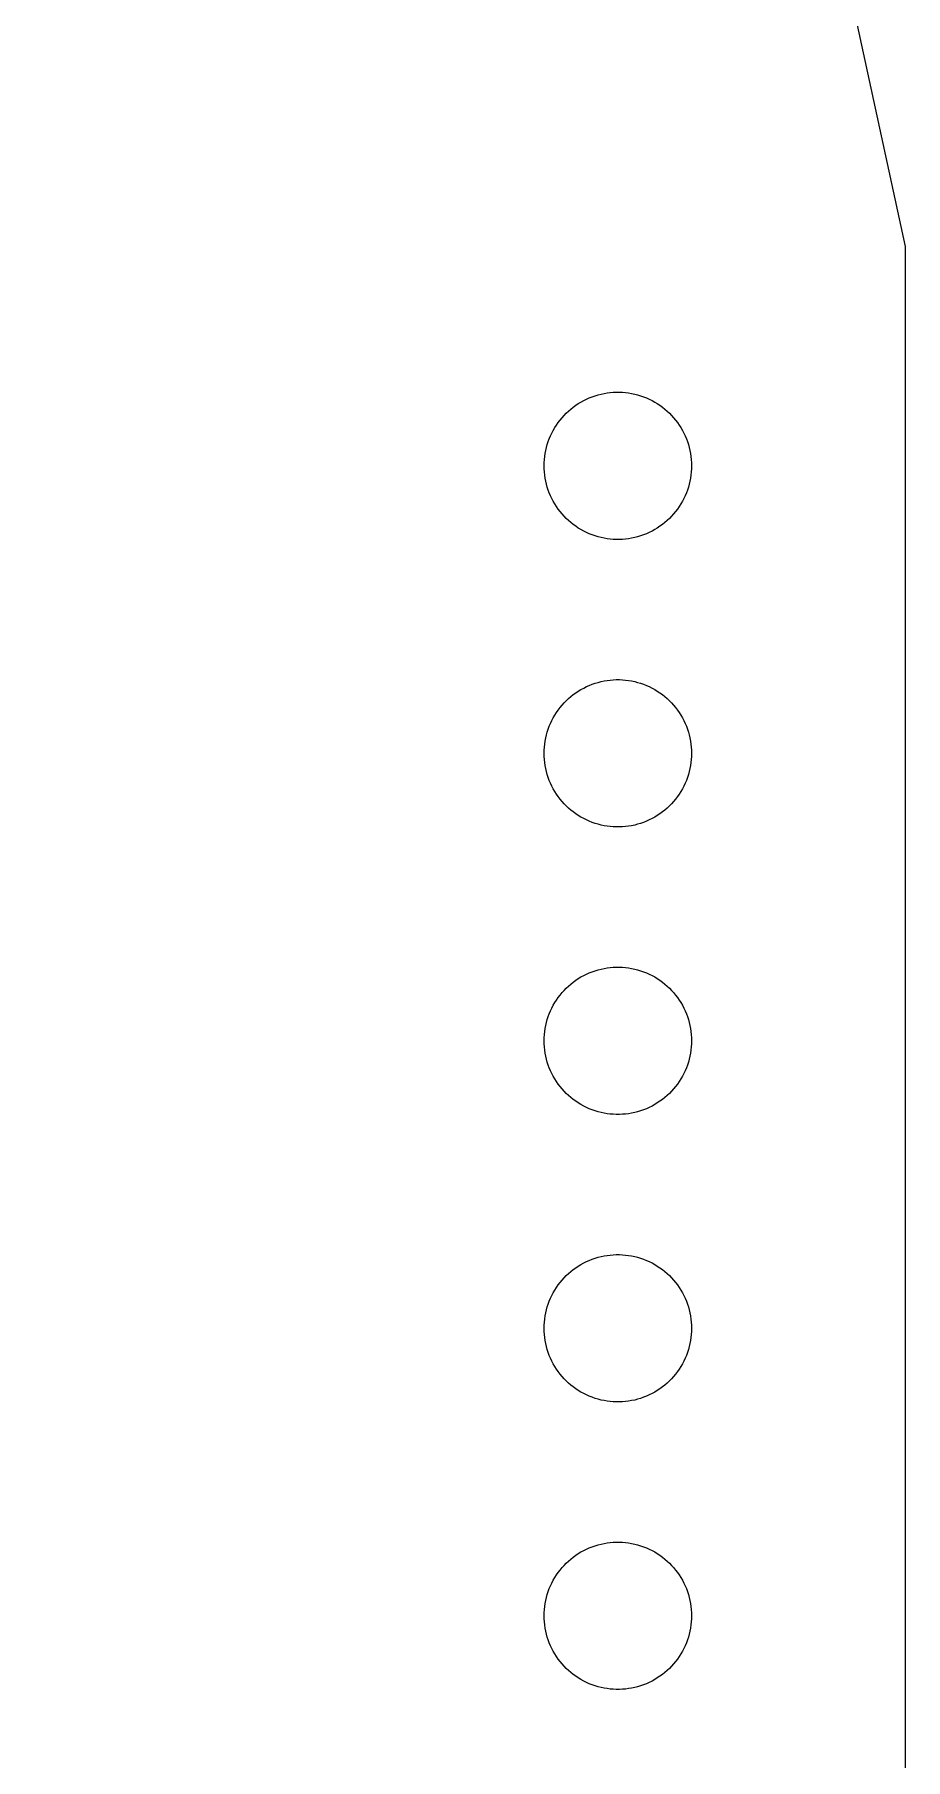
# Model space of a CAD drawing. Header units: metres. Extents: x 1 to 148, y -190 to 190.
# Drawn here: x 123.35 to 147.57, y -4 to 44 of the extents above; entities that cross this region are included whole.
import ezdxf

# ---------------------------------------------------------------- set-up
doc = ezdxf.new("R2010")
doc.units = ezdxf.units.M

msp = doc.modelspace()

# ---------------------------------------------------------------- linework, layer by layer
for p, q in [((147.574, 38.1), (123.35, 150.262)), ((147.574, -38.1), (147.574, 38.1)), ((138.267, 33.5793), (138.334, 33.6328)), ((138.334, 33.6328), (138.404, 33.6832)), ((138.404, 33.6832), (138.475, 33.7305)), ((138.475, 33.7305), (138.549, 33.7751)), ((138.549, 33.7751), (138.624, 33.8165)), ((138.624, 33.8165), (138.701, 33.8545)), ((138.701, 33.8545), (138.78, 33.8898)), ((138.78, 33.8898), (138.859, 33.9212)), ((138.859, 33.9212), (138.94, 33.9495)), ((138.94, 33.9495), (139.023, 33.9743)), ((139.023, 33.9743), (139.106, 33.9956)), ((139.106, 33.9956), (139.19, 34.0134)), ((139.19, 34.0134), (139.274, 34.0278)), ((139.274, 34.0278), (139.36, 34.0386)), ((139.36, 34.0386), (139.445, 34.0456)), ((139.445, 34.0456), (139.531, 34.0495)), ((139.531, 34.0495), (139.617, 34.0495)), ((139.617, 34.0495), (139.703, 34.0456)), ((139.703, 34.0456), (139.788, 34.0386)), ((139.788, 34.0386), (139.873, 34.0278)), ((139.873, 34.0278), (139.958, 34.0134)), ((139.958, 34.0134), (140.042, 33.9956)), ((140.042, 33.9956), (140.125, 33.9743)), ((140.125, 33.9743), (140.207, 33.9495)), ((140.207, 33.9495), (140.288, 33.9212)), ((140.288, 33.9212), (140.368, 33.8898)), ((140.368, 33.8898), (140.446, 33.8545)), ((140.446, 33.8545), (140.524, 33.8165)), ((140.524, 33.8165), (140.599, 33.7751)), ((140.599, 33.7751), (140.672, 33.7305)), ((140.672, 33.7305), (140.744, 33.6832)), ((140.744, 33.6832), (140.813, 33.6328)), ((140.813, 33.6328), (140.881, 33.5793)), ((137.82, 33.0619), (137.866, 33.1344)), ((137.866, 33.1344), (137.915, 33.2049)), ((137.915, 33.2049), (137.967, 33.2732)), ((137.967, 33.2732), (138.022, 33.3394)), ((138.022, 33.3394), (138.08, 33.403)), ((138.08, 33.403), (138.14, 33.4646)), ((138.14, 33.4646), (138.202, 33.5231)), ((138.202, 33.5231), (138.267, 33.5793)), ((140.881, 33.5793), (140.946, 33.5231)), ((140.946, 33.5231), (141.008, 33.4646)), ((141.008, 33.4646), (141.068, 33.403)), ((141.068, 33.403), (141.125, 33.3394)), ((141.125, 33.3394), (141.181, 33.2732)), ((141.181, 33.2732), (141.232, 33.2049)), ((141.232, 33.2049), (141.281, 33.1344)), ((141.281, 33.1344), (141.327, 33.0619)), ((137.611, 32.5922), (137.638, 32.674)), ((137.638, 32.674), (137.668, 32.7546)), ((137.668, 32.7546), (137.701, 32.8337)), ((137.701, 32.8337), (137.738, 32.9112)), ((137.738, 32.9112), (137.777, 32.9875)), ((137.777, 32.9875), (137.82, 33.0619)), ((141.327, 33.0619), (141.37, 32.9875)), ((141.37, 32.9875), (141.41, 32.9112)), ((141.41, 32.9112), (141.446, 32.8337)), ((141.446, 32.8337), (141.48, 32.7546)), ((141.48, 32.7546), (141.51, 32.674)), ((141.51, 32.674), (141.536, 32.5922)), ((137.526, 32.0856), (137.531, 32.1713)), ((137.531, 32.1713), (137.54, 32.2566)), ((137.54, 32.2566), (137.552, 32.3418)), ((137.552, 32.3418), (137.569, 32.4259)), ((137.569, 32.4259), (137.588, 32.5096)), ((137.588, 32.5096), (137.611, 32.5922)), ((141.536, 32.5922), (141.56, 32.5096)), ((141.56, 32.5096), (141.579, 32.4259)), ((141.579, 32.4259), (141.595, 32.3418)), ((141.595, 32.3418), (141.608, 32.2566)), ((141.608, 32.2566), (141.617, 32.1713)), ((141.617, 32.1713), (141.622, 32.0856)), ((137.524, 32), (137.526, 32.0856)), ((137.526, 31.9139), (137.524, 32)), ((137.531, 31.8283), (137.526, 31.9139)), ((137.54, 31.743), (137.531, 31.8283)), ((137.552, 31.6578), (137.54, 31.743)), ((141.608, 31.743), (141.595, 31.6578)), ((141.617, 31.8283), (141.608, 31.743)), ((141.622, 31.9139), (141.617, 31.8283)), ((141.622, 32.0856), (141.624, 32)), ((141.624, 32), (141.622, 31.9139)), ((137.569, 31.5737), (137.552, 31.6578)), ((137.588, 31.4899), (137.569, 31.5737)), ((137.611, 31.4074), (137.588, 31.4899)), ((137.638, 31.3256), (137.611, 31.4074)), ((137.668, 31.245), (137.638, 31.3256)), ((137.701, 31.1659), (137.668, 31.245)), ((141.48, 31.245), (141.446, 31.1659)), ((141.51, 31.3256), (141.48, 31.245)), ((141.536, 31.4074), (141.51, 31.3256)), ((141.56, 31.4899), (141.536, 31.4074)), ((141.579, 31.5737), (141.56, 31.4899)), ((141.595, 31.6578), (141.579, 31.5737)), ((137.738, 31.0884), (137.701, 31.1659)), ((137.777, 31.0121), (137.738, 31.0884)), ((137.82, 30.938), (137.777, 31.0121)), ((137.866, 30.8652), (137.82, 30.938)), ((137.915, 30.795), (137.866, 30.8652)), ((137.967, 30.7264), (137.915, 30.795)), ((138.022, 30.6601), (137.967, 30.7264)), ((141.181, 30.7264), (141.125, 30.6601)), ((141.232, 30.795), (141.181, 30.7264)), ((141.281, 30.8652), (141.232, 30.795)), ((141.327, 30.938), (141.281, 30.8652)), ((141.37, 31.0121), (141.327, 30.938)), ((141.41, 31.0884), (141.37, 31.0121)), ((141.446, 31.1659), (141.41, 31.0884)), ((138.08, 30.5966), (138.022, 30.6601)), ((138.14, 30.535), (138.08, 30.5966)), ((138.202, 30.4764), (138.14, 30.535)), ((138.267, 30.4202), (138.202, 30.4764)), ((138.334, 30.3668), (138.267, 30.4202)), ((138.404, 30.3164), (138.334, 30.3668)), ((138.475, 30.2691), (138.404, 30.3164)), ((138.549, 30.2245), (138.475, 30.2691)), ((140.672, 30.2691), (140.599, 30.2245)), ((140.744, 30.3164), (140.672, 30.2691)), ((140.813, 30.3668), (140.744, 30.3164)), ((140.881, 30.4202), (140.813, 30.3668)), ((140.946, 30.4764), (140.881, 30.4202)), ((141.008, 30.535), (140.946, 30.4764)), ((141.068, 30.5966), (141.008, 30.535)), ((141.125, 30.6601), (141.068, 30.5966)), ((138.624, 30.183), (138.549, 30.2245)), ((138.701, 30.1451), (138.624, 30.183)), ((138.78, 30.1098), (138.701, 30.1451)), ((138.859, 30.0784), (138.78, 30.1098)), ((138.94, 30.0501), (138.859, 30.0784)), ((139.023, 30.0253), (138.94, 30.0501)), ((139.106, 30.004), (139.023, 30.0253)), ((139.19, 29.9862), (139.106, 30.004)), ((139.274, 29.9718), (139.19, 29.9862)), ((139.36, 29.961), (139.274, 29.9718)), ((139.445, 29.954), (139.36, 29.961)), ((139.531, 29.9501), (139.445, 29.954)), ((139.617, 29.9501), (139.531, 29.9501)), ((139.703, 29.954), (139.617, 29.9501)), ((139.788, 29.961), (139.703, 29.954)), ((139.873, 29.9718), (139.788, 29.961)), ((139.958, 29.9862), (139.873, 29.9718)), ((140.042, 30.004), (139.958, 29.9862)), ((140.125, 30.0253), (140.042, 30.004)), ((140.207, 30.0501), (140.125, 30.0253)), ((140.288, 30.0784), (140.207, 30.0501)), ((140.368, 30.1098), (140.288, 30.0784)), ((140.446, 30.1451), (140.368, 30.1098)), ((140.524, 30.183), (140.446, 30.1451)), ((140.599, 30.2245), (140.524, 30.183)), ((138.859, 25.9213), (138.94, 25.9496)), ((138.94, 25.9496), (139.023, 25.9744)), ((139.023, 25.9744), (139.106, 25.9957)), ((139.106, 25.9957), (139.19, 26.0135)), ((139.19, 26.0135), (139.274, 26.0279)), ((139.274, 26.0279), (139.36, 26.0387)), ((139.36, 26.0387), (139.445, 26.0457)), ((139.445, 26.0457), (139.531, 26.0492)), ((139.531, 26.0492), (139.617, 26.0492)), ((139.617, 26.0492), (139.703, 26.0457)), ((139.703, 26.0457), (139.788, 26.0387)), ((139.788, 26.0387), (139.873, 26.0279)), ((139.873, 26.0279), (139.958, 26.0135)), ((139.958, 26.0135), (140.042, 25.9957)), ((140.042, 25.9957), (140.125, 25.9744)), ((140.125, 25.9744), (140.207, 25.9496)), ((140.207, 25.9496), (140.288, 25.9213)), ((138.08, 25.4031), (138.14, 25.4643)), ((138.14, 25.4643), (138.202, 25.5232)), ((138.202, 25.5232), (138.267, 25.5794)), ((138.267, 25.5794), (138.334, 25.6325)), ((138.334, 25.6325), (138.404, 25.6833)), ((138.404, 25.6833), (138.475, 25.7306)), ((138.475, 25.7306), (138.549, 25.7752)), ((138.549, 25.7752), (138.624, 25.8166)), ((138.624, 25.8166), (138.701, 25.8546)), ((138.701, 25.8546), (138.78, 25.8895)), ((138.78, 25.8895), (138.859, 25.9213)), ((140.288, 25.9213), (140.368, 25.8895)), ((140.368, 25.8895), (140.446, 25.8546)), ((140.446, 25.8546), (140.524, 25.8166)), ((140.524, 25.8166), (140.599, 25.7752)), ((140.599, 25.7752), (140.672, 25.7306)), ((140.672, 25.7306), (140.744, 25.6833)), ((140.744, 25.6833), (140.813, 25.6325)), ((140.813, 25.6325), (140.881, 25.5794)), ((140.881, 25.5794), (140.946, 25.5232)), ((140.946, 25.5232), (141.008, 25.4643)), ((141.008, 25.4643), (141.068, 25.4031)), ((137.738, 24.9113), (137.777, 24.9872)), ((137.777, 24.9872), (137.82, 25.0616)), ((137.82, 25.0616), (137.866, 25.1341)), ((137.866, 25.1341), (137.915, 25.2047)), ((137.915, 25.2047), (137.967, 25.2733)), ((137.967, 25.2733), (138.022, 25.3392)), ((138.022, 25.3392), (138.08, 25.4031)), ((141.068, 25.4031), (141.125, 25.3392)), ((141.125, 25.3392), (141.181, 25.2733)), ((141.181, 25.2733), (141.232, 25.2047)), ((141.232, 25.2047), (141.281, 25.1341)), ((141.281, 25.1341), (141.327, 25.0616)), ((141.327, 25.0616), (141.37, 24.9872)), ((141.37, 24.9872), (141.41, 24.9113)), ((137.569, 24.426), (137.588, 24.5097)), ((137.588, 24.5097), (137.611, 24.5923)), ((137.611, 24.5923), (137.638, 24.6741)), ((137.638, 24.6741), (137.668, 24.7543)), ((137.668, 24.7543), (137.701, 24.8338)), ((137.701, 24.8338), (137.738, 24.9113)), ((141.41, 24.9113), (141.446, 24.8338)), ((141.446, 24.8338), (141.48, 24.7543)), ((141.48, 24.7543), (141.51, 24.6741)), ((141.51, 24.6741), (141.536, 24.5923)), ((141.536, 24.5923), (141.56, 24.5097)), ((141.56, 24.5097), (141.579, 24.426)), ((137.524, 23.9997), (137.526, 24.0857)), ((137.526, 24.0857), (137.531, 24.1714)), ((137.531, 24.1714), (137.54, 24.2567)), ((137.54, 24.2567), (137.552, 24.3415)), ((137.552, 24.3415), (137.569, 24.426)), ((141.579, 24.426), (141.595, 24.3415)), ((141.595, 24.3415), (141.608, 24.2567)), ((141.608, 24.2567), (141.617, 24.1714)), ((141.617, 24.1714), (141.622, 24.0857)), ((141.622, 24.0857), (141.624, 23.9997)), ((137.526, 23.914), (137.524, 23.9997)), ((137.531, 23.8284), (137.526, 23.914)), ((137.54, 23.7427), (137.531, 23.8284)), ((137.552, 23.6579), (137.54, 23.7427)), ((137.569, 23.5738), (137.552, 23.6579)), ((137.588, 23.49), (137.569, 23.5738)), ((141.579, 23.5738), (141.56, 23.49)), ((141.595, 23.6579), (141.579, 23.5738)), ((141.608, 23.7427), (141.595, 23.6579)), ((141.617, 23.8284), (141.608, 23.7427)), ((141.622, 23.914), (141.617, 23.8284)), ((141.624, 23.9997), (141.622, 23.914)), ((137.611, 23.4071), (137.588, 23.49)), ((137.638, 23.3257), (137.611, 23.4071)), ((137.668, 23.2451), (137.638, 23.3257)), ((137.701, 23.166), (137.668, 23.2451)), ((137.738, 23.0881), (137.701, 23.166)), ((137.777, 23.0122), (137.738, 23.0881)), ((141.41, 23.0881), (141.37, 23.0122)), ((141.446, 23.166), (141.41, 23.0881)), ((141.48, 23.2451), (141.446, 23.166)), ((141.51, 23.3257), (141.48, 23.2451)), ((141.536, 23.4071), (141.51, 23.3257)), ((141.56, 23.49), (141.536, 23.4071)), ((137.82, 22.9377), (137.777, 23.0122)), ((137.866, 22.8653), (137.82, 22.9377)), ((137.915, 22.7947), (137.866, 22.8653)), ((137.967, 22.7265), (137.915, 22.7947)), ((138.022, 22.6602), (137.967, 22.7265)), ((138.08, 22.5963), (138.022, 22.6602)), ((138.14, 22.5351), (138.08, 22.5963)), ((141.068, 22.5963), (141.008, 22.5351)), ((141.125, 22.6602), (141.068, 22.5963)), ((141.181, 22.7265), (141.125, 22.6602)), ((141.232, 22.7947), (141.181, 22.7265)), ((141.281, 22.8653), (141.232, 22.7947)), ((141.327, 22.9377), (141.281, 22.8653)), ((141.37, 23.0122), (141.327, 22.9377)), ((138.202, 22.4765), (138.14, 22.5351)), ((138.267, 22.4203), (138.202, 22.4765)), ((138.334, 22.3669), (138.267, 22.4203)), ((138.404, 22.3165), (138.334, 22.3669)), ((138.475, 22.2688), (138.404, 22.3165)), ((138.549, 22.2246), (138.475, 22.2688)), ((138.624, 22.1831), (138.549, 22.2246)), ((138.701, 22.1448), (138.624, 22.1831)), ((138.78, 22.1099), (138.701, 22.1448)), ((138.859, 22.0785), (138.78, 22.1099)), ((140.368, 22.1099), (140.288, 22.0785)), ((140.446, 22.1448), (140.368, 22.1099)), ((140.524, 22.1831), (140.446, 22.1448)), ((140.599, 22.2246), (140.524, 22.1831)), ((140.672, 22.2688), (140.599, 22.2246)), ((140.744, 22.3165), (140.672, 22.2688)), ((140.813, 22.3669), (140.744, 22.3165)), ((140.881, 22.4203), (140.813, 22.3669)), ((140.946, 22.4765), (140.881, 22.4203)), ((141.008, 22.5351), (140.946, 22.4765)), ((138.94, 22.0502), (138.859, 22.0785)), ((139.023, 22.0254), (138.94, 22.0502)), ((139.106, 22.0041), (139.023, 22.0254)), ((139.19, 21.9863), (139.106, 22.0041)), ((139.274, 21.9719), (139.19, 21.9863)), ((139.36, 21.9611), (139.274, 21.9719)), ((139.445, 21.9537), (139.36, 21.9611)), ((139.531, 21.9502), (139.445, 21.9537)), ((139.617, 21.9502), (139.531, 21.9502)), ((139.703, 21.9537), (139.617, 21.9502)), ((139.788, 21.9611), (139.703, 21.9537)), ((139.873, 21.9719), (139.788, 21.9611)), ((139.958, 21.9863), (139.873, 21.9719)), ((140.042, 22.0041), (139.958, 21.9863)), ((140.125, 22.0254), (140.042, 22.0041)), ((140.207, 22.0502), (140.125, 22.0254)), ((140.288, 22.0785), (140.207, 22.0502)), ((138.475, 17.7307), (138.549, 17.7753)), ((138.549, 17.7753), (138.624, 17.8164)), ((138.624, 17.8164), (138.701, 17.8547)), ((138.701, 17.8547), (138.78, 17.8896)), ((138.78, 17.8896), (138.859, 17.9214)), ((138.859, 17.9214), (138.94, 17.9493)), ((138.94, 17.9493), (139.023, 17.9745)), ((139.023, 17.9745), (139.106, 17.9958)), ((139.106, 17.9958), (139.19, 18.0136)), ((139.19, 18.0136), (139.274, 18.028)), ((139.274, 18.028), (139.36, 18.0384)), ((139.36, 18.0384), (139.445, 18.0458)), ((139.445, 18.0458), (139.531, 18.0493)), ((139.531, 18.0493), (139.617, 18.0493)), ((139.617, 18.0493), (139.703, 18.0458)), ((139.703, 18.0458), (139.788, 18.0384)), ((139.788, 18.0384), (139.873, 18.028)), ((139.873, 18.028), (139.958, 18.0136)), ((139.958, 18.0136), (140.042, 17.9958)), ((140.042, 17.9958), (140.125, 17.9745)), ((140.125, 17.9745), (140.207, 17.9493)), ((140.207, 17.9493), (140.288, 17.9214)), ((140.288, 17.9214), (140.368, 17.8896)), ((140.368, 17.8896), (140.446, 17.8547)), ((140.446, 17.8547), (140.524, 17.8164)), ((140.524, 17.8164), (140.599, 17.7753)), ((140.599, 17.7753), (140.672, 17.7307)), ((137.967, 17.273), (138.022, 17.3393)), ((138.022, 17.3393), (138.08, 17.4032)), ((138.08, 17.4032), (138.14, 17.4644)), ((138.14, 17.4644), (138.202, 17.5233)), ((138.202, 17.5233), (138.267, 17.5795)), ((138.267, 17.5795), (138.334, 17.6326)), ((138.334, 17.6326), (138.404, 17.683)), ((138.404, 17.683), (138.475, 17.7307)), ((140.672, 17.7307), (140.744, 17.683)), ((140.744, 17.683), (140.813, 17.6326)), ((140.813, 17.6326), (140.881, 17.5795)), ((140.881, 17.5795), (140.946, 17.5233)), ((140.946, 17.5233), (141.008, 17.4644)), ((141.008, 17.4644), (141.068, 17.4032)), ((141.068, 17.4032), (141.125, 17.3393)), ((141.125, 17.3393), (141.181, 17.273)), ((137.668, 16.7544), (137.701, 16.8335)), ((137.701, 16.8335), (137.738, 16.9114)), ((137.738, 16.9114), (137.777, 16.9873)), ((137.777, 16.9873), (137.82, 17.0617)), ((137.82, 17.0617), (137.866, 17.1342)), ((137.866, 17.1342), (137.915, 17.2048)), ((137.915, 17.2048), (137.967, 17.273)), ((141.181, 17.273), (141.232, 17.2048)), ((141.232, 17.2048), (141.281, 17.1342)), ((141.281, 17.1342), (141.327, 17.0617)), ((141.327, 17.0617), (141.37, 16.9873)), ((141.37, 16.9873), (141.41, 16.9114)), ((141.41, 16.9114), (141.446, 16.8335)), ((141.446, 16.8335), (141.48, 16.7544)), ((137.54, 16.2568), (137.552, 16.3416)), ((137.552, 16.3416), (137.569, 16.4261)), ((137.569, 16.4261), (137.588, 16.5095)), ((137.588, 16.5095), (137.611, 16.5924)), ((137.611, 16.5924), (137.638, 16.6742)), ((137.638, 16.6742), (137.668, 16.7544)), ((141.48, 16.7544), (141.51, 16.6742)), ((141.51, 16.6742), (141.536, 16.5924)), ((141.536, 16.5924), (141.56, 16.5095)), ((141.56, 16.5095), (141.579, 16.4261)), ((141.579, 16.4261), (141.595, 16.3416)), ((141.595, 16.3416), (141.608, 16.2568)), ((137.524, 15.9998), (137.526, 16.0858)), ((137.526, 15.9141), (137.524, 15.9998)), ((137.526, 16.0858), (137.531, 16.1715)), ((137.531, 15.8281), (137.526, 15.9141)), ((137.531, 16.1715), (137.54, 16.2568)), ((141.608, 16.2568), (141.617, 16.1715)), ((141.617, 16.1715), (141.622, 16.0858)), ((141.622, 15.9141), (141.617, 15.8281)), ((141.622, 16.0858), (141.624, 15.9998)), ((141.624, 15.9998), (141.622, 15.9141)), ((137.54, 15.7428), (137.531, 15.8281)), ((137.552, 15.658), (137.54, 15.7428)), ((137.569, 15.5735), (137.552, 15.658)), ((137.588, 15.4901), (137.569, 15.5735)), ((137.611, 15.4072), (137.588, 15.4901)), ((137.638, 15.3258), (137.611, 15.4072)), ((141.536, 15.4072), (141.51, 15.3258)), ((141.56, 15.4901), (141.536, 15.4072)), ((141.579, 15.5735), (141.56, 15.4901)), ((141.595, 15.658), (141.579, 15.5735)), ((141.608, 15.7428), (141.595, 15.658)), ((141.617, 15.8281), (141.608, 15.7428)), ((137.668, 15.2452), (137.638, 15.3258)), ((137.701, 15.1661), (137.668, 15.2452)), ((137.738, 15.0882), (137.701, 15.1661)), ((137.777, 15.0123), (137.738, 15.0882)), ((137.82, 14.9378), (137.777, 15.0123)), ((137.866, 14.8654), (137.82, 14.9378)), ((141.327, 14.9378), (141.281, 14.8654)), ((141.37, 15.0123), (141.327, 14.9378)), ((141.41, 15.0882), (141.37, 15.0123)), ((141.446, 15.1661), (141.41, 15.0882)), ((141.48, 15.2452), (141.446, 15.1661)), ((141.51, 15.3258), (141.48, 15.2452)), ((137.915, 14.7948), (137.866, 14.8654)), ((137.967, 14.7266), (137.915, 14.7948)), ((138.022, 14.6603), (137.967, 14.7266)), ((138.08, 14.5964), (138.022, 14.6603)), ((138.14, 14.5352), (138.08, 14.5964)), ((138.202, 14.4762), (138.14, 14.5352)), ((138.267, 14.4204), (138.202, 14.4762)), ((138.334, 14.367), (138.267, 14.4204)), ((140.881, 14.4204), (140.813, 14.367)), ((140.946, 14.4762), (140.881, 14.4204)), ((141.008, 14.5352), (140.946, 14.4762)), ((141.068, 14.5964), (141.008, 14.5352)), ((141.125, 14.6603), (141.068, 14.5964)), ((141.181, 14.7266), (141.125, 14.6603)), ((141.232, 14.7948), (141.181, 14.7266)), ((141.281, 14.8654), (141.232, 14.7948)), ((138.404, 14.3166), (138.334, 14.367)), ((138.475, 14.2689), (138.404, 14.3166)), ((138.549, 14.2243), (138.475, 14.2689)), ((138.624, 14.1832), (138.549, 14.2243)), ((138.701, 14.1449), (138.624, 14.1832)), ((138.78, 14.11), (138.701, 14.1449)), ((138.859, 14.0782), (138.78, 14.11)), ((138.94, 14.0503), (138.859, 14.0782)), ((139.023, 14.0255), (138.94, 14.0503)), ((139.106, 14.0038), (139.023, 14.0255)), ((139.19, 13.986), (139.106, 14.0038)), ((139.274, 13.9716), (139.19, 13.986)), ((139.36, 13.9612), (139.274, 13.9716)), ((139.445, 13.9538), (139.36, 13.9612)), ((139.531, 13.9503), (139.445, 13.9538)), ((139.617, 13.9503), (139.531, 13.9503)), ((139.703, 13.9538), (139.617, 13.9503)), ((139.788, 13.9612), (139.703, 13.9538)), ((139.873, 13.9716), (139.788, 13.9612)), ((139.958, 13.986), (139.873, 13.9716)), ((140.042, 14.0038), (139.958, 13.986)), ((140.125, 14.0255), (140.042, 14.0038)), ((140.207, 14.0503), (140.125, 14.0255)), ((140.288, 14.0782), (140.207, 14.0503)), ((140.368, 14.11), (140.288, 14.0782)), ((140.446, 14.1449), (140.368, 14.11)), ((140.524, 14.1832), (140.446, 14.1449)), ((140.599, 14.2243), (140.524, 14.1832)), ((140.672, 14.2689), (140.599, 14.2243)), ((140.744, 14.3166), (140.672, 14.2689)), ((140.813, 14.367), (140.744, 14.3166)), ((138.267, 9.57926), (138.334, 9.63275)), ((138.334, 9.63275), (138.404, 9.68313)), ((138.404, 9.68313), (138.475, 9.7308)), ((138.475, 9.7308), (138.549, 9.77498)), ((138.549, 9.77498), (138.624, 9.81646)), ((138.624, 9.81646), (138.701, 9.85482)), ((138.701, 9.85482), (138.78, 9.88971)), ((138.78, 9.88971), (138.859, 9.9211)), ((138.859, 9.9211), (138.94, 9.94939)), ((138.94, 9.94939), (139.023, 9.9742)), ((139.023, 9.9742), (139.106, 9.99551)), ((139.106, 9.99551), (139.19, 10.0133)), ((139.19, 10.0133), (139.274, 10.0277)), ((139.274, 10.0277), (139.36, 10.0385)), ((139.36, 10.0385), (139.445, 10.0459)), ((139.445, 10.0459), (139.531, 10.0494)), ((139.531, 10.0494), (139.617, 10.0494)), ((139.617, 10.0494), (139.703, 10.0459)), ((139.703, 10.0459), (139.788, 10.0385)), ((139.788, 10.0385), (139.873, 10.0277)), ((139.873, 10.0277), (139.958, 10.0133)), ((139.958, 10.0133), (140.042, 9.99551)), ((140.042, 9.99551), (140.125, 9.9742)), ((140.125, 9.9742), (140.207, 9.94939)), ((140.207, 9.94939), (140.288, 9.9211)), ((140.288, 9.9211), (140.368, 9.88971)), ((140.368, 9.88971), (140.446, 9.85482)), ((140.446, 9.85482), (140.524, 9.81646)), ((140.524, 9.81646), (140.599, 9.77498)), ((140.599, 9.77498), (140.672, 9.7308)), ((140.672, 9.7308), (140.744, 9.68313)), ((140.744, 9.68313), (140.813, 9.63275)), ((140.813, 9.63275), (140.881, 9.57926)), ((137.82, 9.06185), (137.866, 9.13433)), ((137.866, 9.13433), (137.915, 9.20486)), ((137.915, 9.20486), (137.967, 9.27308)), ((137.967, 9.27308), (138.022, 9.33935)), ((138.022, 9.33935), (138.08, 9.4033)), ((138.08, 9.4033), (138.14, 9.46454)), ((138.14, 9.46454), (138.202, 9.52345)), ((138.202, 9.52345), (138.267, 9.57926)), ((140.881, 9.57926), (140.946, 9.52345)), ((140.946, 9.52345), (141.008, 9.46454)), ((141.008, 9.46454), (141.068, 9.4033)), ((141.068, 9.4033), (141.125, 9.33935)), ((141.125, 9.33935), (141.181, 9.27308)), ((141.181, 9.27308), (141.232, 9.20486)), ((141.232, 9.20486), (141.281, 9.13433)), ((141.281, 9.13433), (141.327, 9.06185)), ((137.611, 8.5925), (137.638, 8.67389)), ((137.638, 8.67389), (137.668, 8.7545)), ((137.668, 8.7545), (137.701, 8.83357)), ((137.701, 8.83357), (137.738, 8.91147)), ((137.738, 8.91147), (137.777, 8.98744)), ((137.777, 8.98744), (137.82, 9.06185)), ((141.327, 9.06185), (141.37, 8.98744)), ((141.37, 8.98744), (141.41, 8.91147)), ((141.41, 8.91147), (141.446, 8.83357)), ((141.446, 8.83357), (141.48, 8.7545)), ((141.48, 8.7545), (141.51, 8.67389)), ((141.51, 8.67389), (141.536, 8.5925)), ((137.526, 8.08555), (137.531, 8.17121)), ((137.531, 8.17121), (137.54, 8.25686)), ((137.54, 8.25686), (137.552, 8.34174)), ((137.552, 8.34174), (137.569, 8.42584)), ((137.569, 8.42584), (137.588, 8.50956)), ((137.588, 8.50956), (137.611, 8.5925)), ((141.536, 8.5925), (141.56, 8.50956)), ((141.56, 8.50956), (141.579, 8.42584)), ((141.579, 8.42584), (141.595, 8.34174)), ((141.595, 8.34174), (141.608, 8.25686)), ((141.608, 8.25686), (141.617, 8.17121)), ((141.617, 8.17121), (141.622, 8.08555)), ((137.524, 7.9999), (137.526, 8.08555)), ((137.526, 7.91386), (137.524, 7.9999)), ((137.531, 7.8282), (137.526, 7.91386)), ((137.54, 7.74294), (137.531, 7.8282)), ((137.552, 7.65806), (137.54, 7.74294)), ((141.608, 7.74294), (141.595, 7.65806)), ((141.617, 7.8282), (141.608, 7.74294)), ((141.622, 7.91386), (141.617, 7.8282)), ((141.622, 8.08555), (141.624, 7.9999)), ((141.624, 7.9999), (141.622, 7.91386)), ((137.569, 7.57357), (137.552, 7.65806)), ((137.588, 7.48985), (137.569, 7.57357)), ((137.611, 7.4073), (137.588, 7.48985)), ((137.638, 7.32552), (137.611, 7.4073)), ((137.668, 7.24529), (137.638, 7.32552)), ((137.701, 7.16584), (137.668, 7.24529)), ((141.48, 7.24529), (141.446, 7.16584)), ((141.51, 7.32552), (141.48, 7.24529)), ((141.536, 7.4073), (141.51, 7.32552)), ((141.56, 7.48985), (141.536, 7.4073)), ((141.579, 7.57357), (141.56, 7.48985)), ((141.595, 7.65806), (141.579, 7.57357)), ((137.738, 7.08833), (137.701, 7.16584)), ((137.777, 7.01236), (137.738, 7.08833)), ((137.82, 6.93795), (137.777, 7.01236)), ((137.866, 6.86547), (137.82, 6.93795)), ((137.915, 6.79493), (137.866, 6.86547)), ((137.967, 6.72633), (137.915, 6.79493)), ((138.022, 6.66045), (137.967, 6.72633)), ((141.181, 6.72633), (141.125, 6.66045)), ((141.232, 6.79493), (141.181, 6.72633)), ((141.281, 6.86547), (141.232, 6.79493)), ((141.327, 6.93795), (141.281, 6.86547)), ((141.37, 7.01236), (141.327, 6.93795)), ((141.41, 7.08833), (141.37, 7.01236)), ((141.446, 7.16584), (141.41, 7.08833)), ((138.08, 6.5965), (138.022, 6.66045)), ((138.14, 6.53526), (138.08, 6.5965)), ((138.202, 6.47635), (138.14, 6.53526)), ((138.267, 6.42015), (138.202, 6.47635)), ((138.334, 6.36705), (138.267, 6.42015)), ((138.404, 6.31628), (138.334, 6.36705)), ((138.475, 6.269), (138.404, 6.31628)), ((138.549, 6.22443), (138.475, 6.269)), ((140.672, 6.269), (140.599, 6.22443)), ((140.744, 6.31628), (140.672, 6.269)), ((140.813, 6.36705), (140.744, 6.31628)), ((140.881, 6.42015), (140.813, 6.36705)), ((140.946, 6.47635), (140.881, 6.42015)), ((141.008, 6.53526), (140.946, 6.47635)), ((141.068, 6.5965), (141.008, 6.53526)), ((141.125, 6.66045), (141.068, 6.5965)), ((138.624, 6.18296), (138.549, 6.22443)), ((138.701, 6.14497), (138.624, 6.18296)), ((138.78, 6.11009), (138.701, 6.14497)), ((138.859, 6.07831), (138.78, 6.11009)), ((138.94, 6.05002), (138.859, 6.07831)), ((139.023, 6.02521), (138.94, 6.05002)), ((139.106, 6.0039), (139.023, 6.02521)), ((139.19, 5.98607), (139.106, 6.0039)), ((139.274, 5.97173), (139.19, 5.98607)), ((139.36, 5.96088), (139.274, 5.97173)), ((139.445, 5.9539), (139.36, 5.96088)), ((139.531, 5.95041), (139.445, 5.9539)), ((139.617, 5.95041), (139.531, 5.95041)), ((139.703, 5.9539), (139.617, 5.95041)), ((139.788, 5.96088), (139.703, 5.9539)), ((139.873, 5.97173), (139.788, 5.96088)), ((139.958, 5.98607), (139.873, 5.97173)), ((140.042, 6.0039), (139.958, 5.98607)), ((140.125, 6.02521), (140.042, 6.0039)), ((140.207, 6.05002), (140.125, 6.02521)), ((140.288, 6.07831), (140.207, 6.05002)), ((140.368, 6.11009), (140.288, 6.07831)), ((140.446, 6.14497), (140.368, 6.11009)), ((140.524, 6.18296), (140.446, 6.14497)), ((140.599, 6.22443), (140.524, 6.18296)), ((138.78, 1.88981), (138.859, 1.9212)), ((138.859, 1.9212), (138.94, 1.94949)), ((138.94, 1.94949), (139.023, 1.9743)), ((139.023, 1.9743), (139.106, 1.99561)), ((139.106, 1.99561), (139.19, 2.01344)), ((139.19, 2.01344), (139.274, 2.02778)), ((139.274, 2.02778), (139.36, 2.03864)), ((139.36, 2.03864), (139.445, 2.04561)), ((139.445, 2.04561), (139.531, 2.04949)), ((139.531, 2.04949), (139.617, 2.04949)), ((139.617, 2.04949), (139.703, 2.04561)), ((139.703, 2.04561), (139.788, 2.03864)), ((139.788, 2.03864), (139.873, 2.02778)), ((139.873, 2.02778), (139.958, 2.01344)), ((139.958, 2.01344), (140.042, 1.99561)), ((140.042, 1.99561), (140.125, 1.9743)), ((140.125, 1.9743), (140.207, 1.94949)), ((140.207, 1.94949), (140.288, 1.9212)), ((140.288, 1.9212), (140.368, 1.88981)), ((138.08, 1.40302), (138.14, 1.46464)), ((138.14, 1.46464), (138.202, 1.52316)), ((138.202, 1.52316), (138.267, 1.57936)), ((138.267, 1.57936), (138.334, 1.63285)), ((138.334, 1.63285), (138.404, 1.68323)), ((138.404, 1.68323), (138.475, 1.73051)), ((138.475, 1.73051), (138.549, 1.77509)), ((138.549, 1.77509), (138.624, 1.81656)), ((138.624, 1.81656), (138.701, 1.85454)), ((138.701, 1.85454), (138.78, 1.88981)), ((140.368, 1.88981), (140.446, 1.85454)), ((140.446, 1.85454), (140.524, 1.81656)), ((140.524, 1.81656), (140.599, 1.77509)), ((140.599, 1.77509), (140.672, 1.73051)), ((140.672, 1.73051), (140.744, 1.68323)), ((140.744, 1.68323), (140.813, 1.63285)), ((140.813, 1.63285), (140.881, 1.57936)), ((140.881, 1.57936), (140.946, 1.52316)), ((140.946, 1.52316), (141.008, 1.46464)), ((141.008, 1.46464), (141.068, 1.40302)), ((137.738, 0.91119), (137.777, 0.98754)), ((137.777, 0.98754), (137.82, 1.06195)), ((137.82, 1.06195), (137.866, 1.13443)), ((137.866, 1.13443), (137.915, 1.20458)), ((137.915, 1.20458), (137.967, 1.27318)), ((137.967, 1.27318), (138.022, 1.33945)), ((138.022, 1.33945), (138.08, 1.40302)), ((141.068, 1.40302), (141.125, 1.33945)), ((141.125, 1.33945), (141.181, 1.27318)), ((141.181, 1.27318), (141.232, 1.20458)), ((141.232, 1.20458), (141.281, 1.13443)), ((141.281, 1.13443), (141.327, 1.06195)), ((141.327, 1.06195), (141.37, 0.98754)), ((141.37, 0.98754), (141.41, 0.91119)), ((137.569, 0.42594), (137.588, 0.50966)), ((137.588, 0.50966), (137.611, 0.59221)), ((137.611, 0.59221), (137.638, 0.67399)), ((137.638, 0.67399), (137.668, 0.7546)), ((137.668, 0.7546), (137.701, 0.83367)), ((137.701, 0.83367), (137.738, 0.91119)), ((141.41, 0.91119), (141.446, 0.83367)), ((141.446, 0.83367), (141.48, 0.7546)), ((141.48, 0.7546), (141.51, 0.67399)), ((141.51, 0.67399), (141.536, 0.59221)), ((141.536, 0.59221), (141.56, 0.50966)), ((141.56, 0.50966), (141.579, 0.42594)), ((137.524, 0), (137.526, 0.08565)), ((137.526, -0.08565), (137.524, 0)), ((137.526, 0.08565), (137.531, 0.17131)), ((137.531, 0.17131), (137.54, 0.25657)), ((137.54, 0.25657), (137.552, 0.34184)), ((137.552, 0.34184), (137.569, 0.42594)), ((141.579, 0.42594), (141.595, 0.34184)), ((141.595, 0.34184), (141.608, 0.25657)), ((141.608, 0.25657), (141.617, 0.17131)), ((141.617, 0.17131), (141.622, 0.08565)), ((141.622, 0.08565), (141.624, 0)), ((141.624, 0), (141.622, -0.08565)), ((137.531, -0.17131), (137.526, -0.08565)), ((137.54, -0.25657), (137.531, -0.17131)), ((137.552, -0.34184), (137.54, -0.25657)), ((137.569, -0.42594), (137.552, -0.34184)), ((137.588, -0.50966), (137.569, -0.42594)), ((141.579, -0.42594), (141.56, -0.50966)), ((141.595, -0.34184), (141.579, -0.42594)), ((141.608, -0.25657), (141.595, -0.34184)), ((141.617, -0.17131), (141.608, -0.25657)), ((141.622, -0.08565), (141.617, -0.17131)), ((137.611, -0.59221), (137.588, -0.50966)), ((137.638, -0.67399), (137.611, -0.59221)), ((137.668, -0.7546), (137.638, -0.67399)), ((137.701, -0.83367), (137.668, -0.7546)), ((137.738, -0.91119), (137.701, -0.83367)), ((137.777, -0.98754), (137.738, -0.91119)), ((141.41, -0.91119), (141.37, -0.98754)), ((141.446, -0.83367), (141.41, -0.91119)), ((141.48, -0.7546), (141.446, -0.83367)), ((141.51, -0.67399), (141.48, -0.7546)), ((141.536, -0.59221), (141.51, -0.67399)), ((141.56, -0.50966), (141.536, -0.59221)), ((137.82, -1.06195), (137.777, -0.98754)), ((137.866, -1.13443), (137.82, -1.06195)), ((137.915, -1.20458), (137.866, -1.13443)), ((137.967, -1.27318), (137.915, -1.20458)), ((138.022, -1.33945), (137.967, -1.27318)), ((138.08, -1.40302), (138.022, -1.33945)), ((138.14, -1.46464), (138.08, -1.40302)), ((141.068, -1.40302), (141.008, -1.46464)), ((141.125, -1.33945), (141.068, -1.40302)), ((141.181, -1.27318), (141.125, -1.33945)), ((141.232, -1.20458), (141.181, -1.27318)), ((141.281, -1.13443), (141.232, -1.20458)), ((141.327, -1.06195), (141.281, -1.13443)), ((141.37, -0.98754), (141.327, -1.06195)), ((138.202, -1.52316), (138.14, -1.46464)), ((138.267, -1.57936), (138.202, -1.52316)), ((138.334, -1.63285), (138.267, -1.57936)), ((138.404, -1.68323), (138.334, -1.63285)), ((138.475, -1.73051), (138.404, -1.68323)), ((138.549, -1.77509), (138.475, -1.73051)), ((138.624, -1.81656), (138.549, -1.77509)), ((138.701, -1.85454), (138.624, -1.81656)), ((138.78, -1.88981), (138.701, -1.85454)), ((138.859, -1.9212), (138.78, -1.88981)), ((140.368, -1.88981), (140.288, -1.9212)), ((140.446, -1.85454), (140.368, -1.88981)), ((140.524, -1.81656), (140.446, -1.85454)), ((140.599, -1.77509), (140.524, -1.81656)), ((140.672, -1.73051), (140.599, -1.77509)), ((140.744, -1.68323), (140.672, -1.73051)), ((140.813, -1.63285), (140.744, -1.68323)), ((140.881, -1.57936), (140.813, -1.63285)), ((140.946, -1.52316), (140.881, -1.57936)), ((141.008, -1.46464), (140.946, -1.52316)), ((138.94, -1.94949), (138.859, -1.9212)), ((139.023, -1.9743), (138.94, -1.94949)), ((139.106, -1.99561), (139.023, -1.9743)), ((139.19, -2.01344), (139.106, -1.99561)), ((139.274, -2.02778), (139.19, -2.01344)), ((139.36, -2.03864), (139.274, -2.02778)), ((139.445, -2.04561), (139.36, -2.03864)), ((139.531, -2.04949), (139.445, -2.04561)), ((139.617, -2.04949), (139.531, -2.04949)), ((139.703, -2.04561), (139.617, -2.04949)), ((139.788, -2.03864), (139.703, -2.04561)), ((139.873, -2.02778), (139.788, -2.03864)), ((139.958, -2.01344), (139.873, -2.02778)), ((140.042, -1.99561), (139.958, -2.01344)), ((140.125, -1.9743), (140.042, -1.99561)), ((140.207, -1.94949), (140.125, -1.9743)), ((140.288, -1.9212), (140.207, -1.94949))]:
    msp.add_line(p, q)

doc.saveas('drawing.dxf')
